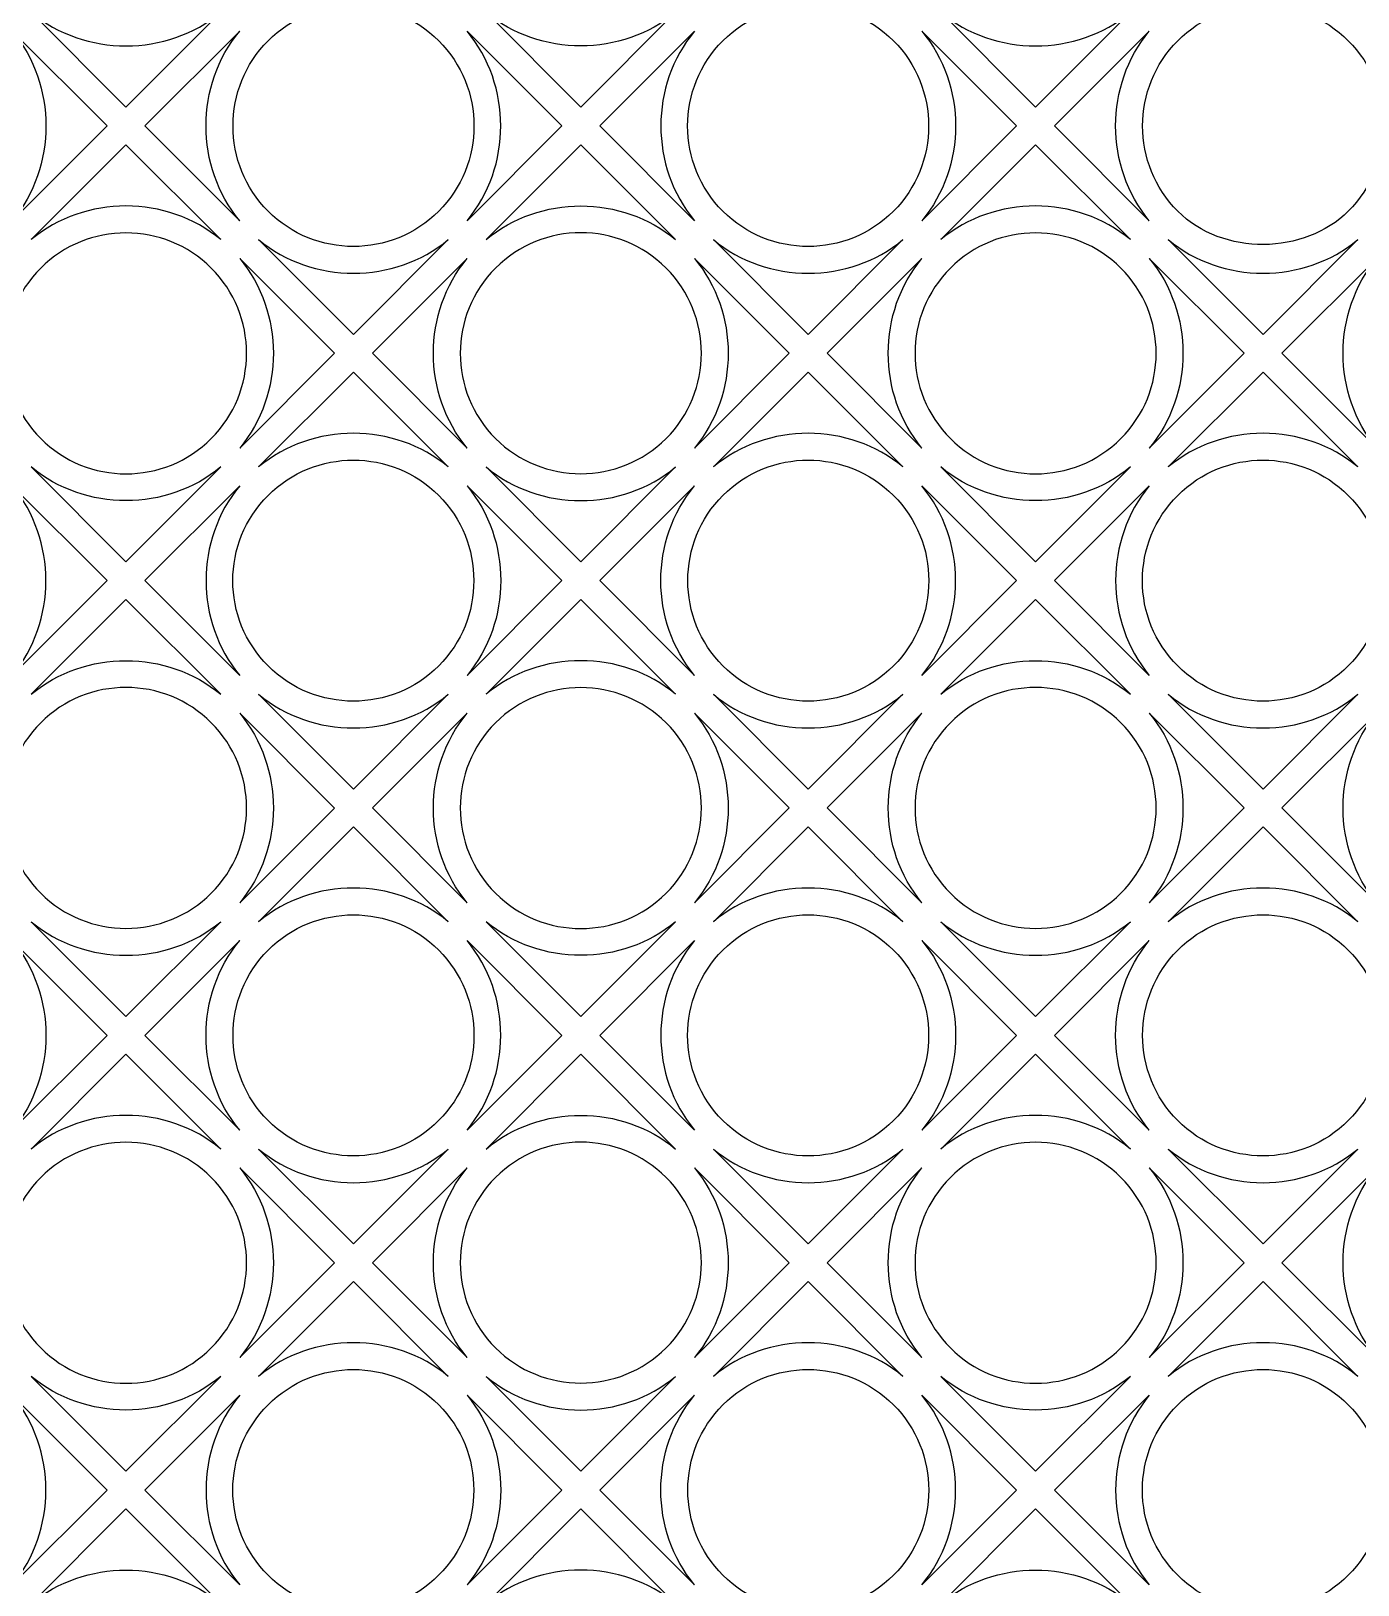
# Model space of a CAD drawing. Header units: centimetres. Extents: x -323 to 323, y -154 to 154.
# Drawn here: x -226.8 to -127.7, y -75 to 41 of the extents above; entities that cross this region are included whole.
import ezdxf

# ---------------------------------------------------------------- set-up
doc = ezdxf.new("R2010")
doc.units = ezdxf.units.CM
doc.header["$MEASUREMENT"] = 0
doc.layers.add('layer 1', color=7, linetype='Continuous')

msp = doc.modelspace()

# ---------------------------------------------------------------- linework, layer by layer
at = {"layer": 'layer 1', "color": 250}
for points, knots in [([(-168.76923, -154.14938), (-168.76923, -154.14938), (-322.91834, -0.00025), (-322.91834, -0.00025), (-322.91834, -0.00025), (-322.91834, -0.00025), (-168.76863, 154.14937), (-168.76863, 154.14937), (-168.76863, 154.14937), (-168.76863, 154.14937), (-14.61956, 0.0003), (-14.61956, 0.0003), (-14.61956, 0.0003), (-14.61956, 0.0003), (-168.76923, -154.14938), (-168.76923, -154.14938)], [0, 0, 0, 0, 0.2, 0.2, 0.2, 0.2, 0.4, 0.4, 0.4, 0.4, 0.6, 0.6, 0.6, 0.6, 1, 1, 1, 1]), ([(-209.07377, 27.57741), (-205.56076, 24.06434), (-199.85944, 24.06438), (-196.34639, 27.57736), (-196.34639, 27.57736), (-192.83333, 31.09038), (-192.83336, 36.79173), (-196.34635, 40.30476), (-196.34635, 40.30476), (-199.85934, 43.81776), (-205.56072, 43.81781), (-209.07372, 40.30481), (-209.07372, 40.30481), (-212.5682, 36.81035), (-212.56825, 31.07189), (-209.07377, 27.57741)], [0, 0, 0, 0, 0.2, 0.2, 0.2, 0.2, 0.4, 0.4, 0.4, 0.4, 0.6, 0.6, 0.6, 0.6, 1, 1, 1, 1]), ([(-162.40506, 40.30491), (-165.91806, 43.81796), (-171.61941, 43.81795), (-175.13245, 40.30497), (-175.13245, 40.30497), (-178.64665, 36.7908), (-178.64234, 31.08744), (-175.13249, 27.57757), (-175.13249, 27.57757), (-171.61948, 24.06454), (-165.91814, 24.06452), (-162.40511, 27.57752), (-162.40511, 27.57752), (-158.91065, 31.07196), (-158.91059, 36.81044), (-162.40506, 40.30491)], [0, 0, 0, 0, 0.2, 0.2, 0.2, 0.2, 0.4, 0.4, 0.4, 0.4, 0.6, 0.6, 0.6, 0.6, 1, 1, 1, 1]), ([(-141.19138, 27.57756), (-137.82418, 24.21036), (-131.72335, 24.31819), (-128.464, 27.5775), (-128.464, 27.5775), (-124.95095, 31.09052), (-124.95096, 36.79188), (-128.46395, 40.3049), (-128.46395, 40.3049), (-131.97694, 43.81794), (-137.67833, 43.81792), (-141.19133, 40.30495), (-141.19133, 40.30495), (-144.6858, 36.81051), (-144.68585, 31.07202), (-141.19138, 27.57756)], [0, 0, 0, 0, 0.2, 0.2, 0.2, 0.2, 0.4, 0.4, 0.4, 0.4, 0.6, 0.6, 0.6, 0.6, 1, 1, 1, 1]), ([(-212.60948, 42.42632), (-216.62922, 39.07705), (-222.73197, 39.077), (-226.75174, 42.4263), (-226.75174, 42.4263), (-226.75174, 42.4263), (-219.68061, 35.35516), (-219.68061, 35.35516), (-219.68061, 35.35516), (-219.68061, 35.35516), (-212.60948, 42.42632), (-212.60948, 42.42632)], [0, 0, 0, 0, 0.25, 0.25, 0.25, 0.25, 0.5, 0.5, 0.5, 0.5, 1, 1, 1, 1]), ([(-192.81048, 42.42644), (-188.79073, 39.07718), (-182.68795, 39.07717), (-178.6682, 42.42642), (-178.6682, 42.42642), (-178.6682, 42.42642), (-185.73935, 35.35529), (-185.73935, 35.35529), (-185.73935, 35.35529), (-185.73935, 35.35529), (-192.81048, 42.42644), (-192.81048, 42.42644)], [0, 0, 0, 0, 0.25, 0.25, 0.25, 0.25, 0.5, 0.5, 0.5, 0.5, 1, 1, 1, 1]), ([(-144.72709, 42.42645), (-148.74863, 39.07566), (-154.84933, 39.07694), (-158.86936, 42.42643), (-158.86936, 42.42643), (-158.86936, 42.42643), (-151.79822, 35.35529), (-151.79822, 35.35529), (-151.79822, 35.35529), (-151.79822, 35.35529), (-144.72709, 42.42645), (-144.72709, 42.42645)], [0, 0, 0, 0, 0.25, 0.25, 0.25, 0.25, 0.5, 0.5, 0.5, 0.5, 1, 1, 1, 1]), ([(-228.16585, 26.87003), (-224.81657, 30.8898), (-224.81654, 36.99252), (-228.16583, 41.0123), (-228.16583, 41.0123), (-228.16583, 41.0123), (-221.09468, 33.94116), (-221.09468, 33.94116), (-221.09468, 33.94116), (-221.09468, 33.94116), (-228.16585, 26.87003), (-228.16585, 26.87003)], [0, 0, 0, 0, 0.25, 0.25, 0.25, 0.25, 0.5, 0.5, 0.5, 0.5, 1, 1, 1, 1]), ([(-211.19539, 41.01222), (-214.54466, 36.99245), (-214.54469, 30.88974), (-211.19543, 26.86995), (-211.19543, 26.86995), (-211.19543, 26.86995), (-218.26655, 33.94108), (-218.26655, 33.94108), (-218.26655, 33.94108), (-218.26655, 33.94108), (-211.19539, 41.01222), (-211.19539, 41.01222)], [0, 0, 0, 0, 0.25, 0.25, 0.25, 0.25, 0.5, 0.5, 0.5, 0.5, 1, 1, 1, 1]), ([(-194.2247, 41.01223), (-190.87545, 36.99249), (-190.87541, 30.88971), (-194.22468, 26.86995), (-194.22468, 26.86995), (-194.22468, 26.86995), (-187.15355, 33.94108), (-187.15355, 33.94108), (-187.15355, 33.94108), (-187.15355, 33.94108), (-194.2247, 41.01223), (-194.2247, 41.01223)], [0, 0, 0, 0, 0.25, 0.25, 0.25, 0.25, 0.5, 0.5, 0.5, 0.5, 1, 1, 1, 1]), ([(-177.25413, 26.87009), (-180.6034, 30.88985), (-180.6034, 36.99261), (-177.25416, 41.01238), (-177.25416, 41.01238), (-177.25416, 41.01238), (-184.32529, 33.94123), (-184.32529, 33.94123), (-184.32529, 33.94123), (-184.32529, 33.94123), (-177.25413, 26.87009), (-177.25413, 26.87009)], [0, 0, 0, 0, 0.25, 0.25, 0.25, 0.25, 0.5, 0.5, 0.5, 0.5, 1, 1, 1, 1]), ([(-160.28344, 26.8701), (-156.93415, 30.88988), (-156.93414, 36.99258), (-160.28342, 41.01237), (-160.28342, 41.01237), (-160.28342, 41.01237), (-153.21228, 33.94123), (-153.21228, 33.94123), (-153.21228, 33.94123), (-153.21228, 33.94123), (-160.28344, 26.8701), (-160.28344, 26.8701)], [0, 0, 0, 0, 0.25, 0.25, 0.25, 0.25, 0.5, 0.5, 0.5, 0.5, 1, 1, 1, 1]), ([(-143.313, 41.01236), (-146.66227, 36.99259), (-146.66231, 30.88987), (-143.31302, 26.87009), (-143.31302, 26.87009), (-143.31302, 26.87009), (-150.38416, 33.94123), (-150.38416, 33.94123), (-150.38416, 33.94123), (-150.38416, 33.94123), (-143.313, 41.01236), (-143.313, 41.01236)], [0, 0, 0, 0, 0.25, 0.25, 0.25, 0.25, 0.5, 0.5, 0.5, 0.5, 1, 1, 1, 1]), ([(-226.75175, 25.45595), (-222.73201, 28.80522), (-216.62925, 28.80525), (-212.60948, 25.45597), (-212.60948, 25.45597), (-212.60948, 25.45597), (-219.68062, 32.52711), (-219.68062, 32.52711), (-219.68062, 32.52711), (-219.68062, 32.52711), (-226.75175, 25.45595), (-226.75175, 25.45595)], [0, 0, 0, 0, 0.25, 0.25, 0.25, 0.25, 0.5, 0.5, 0.5, 0.5, 1, 1, 1, 1]), ([(-178.66835, 25.45588), (-182.68808, 28.80512), (-188.79088, 28.80516), (-192.81063, 25.4559), (-192.81063, 25.4559), (-192.81063, 25.4559), (-185.7395, 32.52703), (-185.7395, 32.52703), (-185.7395, 32.52703), (-185.7395, 32.52703), (-178.66835, 25.45588), (-178.66835, 25.45588)], [0, 0, 0, 0, 0.25, 0.25, 0.25, 0.25, 0.5, 0.5, 0.5, 0.5, 1, 1, 1, 1]), ([(-158.86935, 25.45602), (-154.84959, 28.80529), (-148.74686, 28.80532), (-144.72708, 25.45604), (-144.72708, 25.45604), (-144.72708, 25.45604), (-151.79822, 32.52718), (-151.79822, 32.52718), (-151.79822, 32.52718), (-151.79822, 32.52718), (-158.86935, 25.45602), (-158.86935, 25.45602)], [0, 0, 0, 0, 0.25, 0.25, 0.25, 0.25, 0.5, 0.5, 0.5, 0.5, 1, 1, 1, 1]), ([(-213.31694, 23.33432), (-209.80388, 19.82132), (-209.80392, 14.11998), (-213.31688, 10.60694), (-213.31688, 10.60694), (-216.8299, 7.09392), (-222.53125, 7.09389), (-226.04429, 10.6069), (-226.04429, 10.6069), (-229.55729, 14.11988), (-229.55733, 19.82126), (-226.04434, 23.33427), (-226.04434, 23.33427), (-222.54991, 26.82874), (-216.81142, 26.8288), (-213.31694, 23.33432)], [0, 0, 0, 0, 0.2, 0.2, 0.2, 0.2, 0.4, 0.4, 0.4, 0.4, 0.6, 0.6, 0.6, 0.6, 1, 1, 1, 1]), ([(-192.10317, 10.60681), (-195.61622, 14.1198), (-195.6162, 19.82116), (-192.10322, 23.33419), (-192.10322, 23.33419), (-188.5902, 26.84725), (-182.88884, 26.84721), (-179.37583, 23.33424), (-179.37583, 23.33424), (-175.86281, 19.82122), (-175.86278, 14.11988), (-179.37578, 10.60686), (-179.37578, 10.60686), (-182.87021, 7.11236), (-188.6087, 7.11234), (-192.10317, 10.60681)], [0, 0, 0, 0, 0.2, 0.2, 0.2, 0.2, 0.4, 0.4, 0.4, 0.4, 0.6, 0.6, 0.6, 0.6, 1, 1, 1, 1]), ([(-145.43454, 23.33439), (-141.92151, 19.82139), (-141.9215, 14.12004), (-145.43449, 10.60701), (-145.43449, 10.60701), (-148.9475, 7.09395), (-154.64886, 7.09397), (-158.16188, 10.60696), (-158.16188, 10.60696), (-161.67489, 14.11994), (-161.67495, 19.82133), (-158.16194, 23.33434), (-158.16194, 23.33434), (-154.6675, 26.82881), (-148.92901, 26.82886), (-145.43454, 23.33439)], [0, 0, 0, 0, 0.2, 0.2, 0.2, 0.2, 0.4, 0.4, 0.4, 0.4, 0.6, 0.6, 0.6, 0.6, 1, 1, 1, 1]), ([(-195.63891, 25.45572), (-199.65869, 22.10643), (-205.76141, 22.10648), (-209.7812, 25.45573), (-209.7812, 25.45573), (-209.7812, 25.45573), (-202.71007, 18.38459), (-202.71007, 18.38459), (-202.71007, 18.38459), (-202.71007, 18.38459), (-195.63891, 25.45572), (-195.63891, 25.45572)], [0, 0, 0, 0, 0.25, 0.25, 0.25, 0.25, 0.5, 0.5, 0.5, 0.5, 1, 1, 1, 1]), ([(-161.69765, 25.45588), (-165.71741, 22.1066), (-171.82017, 22.10663), (-175.83993, 25.45589), (-175.83993, 25.45589), (-175.83993, 25.45589), (-168.76878, 18.38474), (-168.76878, 18.38474), (-168.76878, 18.38474), (-168.76878, 18.38474), (-161.69765, 25.45588), (-161.69765, 25.45588)], [0, 0, 0, 0, 0.25, 0.25, 0.25, 0.25, 0.5, 0.5, 0.5, 0.5, 1, 1, 1, 1]), ([(-127.75651, 25.45586), (-131.77629, 22.10658), (-137.87903, 22.10662), (-141.8988, 25.45587), (-141.8988, 25.45587), (-141.8988, 25.45587), (-134.82766, 18.38474), (-134.82766, 18.38474), (-134.82766, 18.38474), (-134.82766, 18.38474), (-127.75651, 25.45586), (-127.75651, 25.45586)], [0, 0, 0, 0, 0.25, 0.25, 0.25, 0.25, 0.5, 0.5, 0.5, 0.5, 1, 1, 1, 1]), ([(-211.19525, 9.89946), (-207.84595, 13.91925), (-207.84602, 20.02198), (-211.19526, 24.04175), (-211.19526, 24.04175), (-211.19526, 24.04175), (-204.12412, 16.97061), (-204.12412, 16.97061), (-204.12412, 16.97061), (-204.12412, 16.97061), (-211.19525, 9.89946), (-211.19525, 9.89946)], [0, 0, 0, 0, 0.25, 0.25, 0.25, 0.25, 0.5, 0.5, 0.5, 0.5, 1, 1, 1, 1]), ([(-194.22486, 24.04167), (-197.57414, 20.02191), (-197.57409, 13.91914), (-194.22486, 9.89938), (-194.22486, 9.89938), (-194.22486, 9.89938), (-201.29598, 16.97051), (-201.29598, 16.97051), (-201.29598, 16.97051), (-201.29598, 16.97051), (-194.22486, 24.04167), (-194.22486, 24.04167)], [0, 0, 0, 0, 0.25, 0.25, 0.25, 0.25, 0.5, 0.5, 0.5, 0.5, 1, 1, 1, 1]), ([(-177.25414, 9.89939), (-173.90485, 13.91916), (-173.90489, 20.02191), (-177.25414, 24.04167), (-177.25414, 24.04167), (-177.25414, 24.04167), (-170.18299, 16.97052), (-170.18299, 16.97052), (-170.18299, 16.97052), (-170.18299, 16.97052), (-177.25414, 9.89939), (-177.25414, 9.89939)], [0, 0, 0, 0, 0.25, 0.25, 0.25, 0.25, 0.5, 0.5, 0.5, 0.5, 1, 1, 1, 1]), ([(-160.28357, 24.04181), (-163.63288, 20.02207), (-163.63279, 13.91927), (-160.28357, 9.89952), (-160.28357, 9.89952), (-160.28357, 9.89952), (-167.35472, 16.97068), (-167.35472, 16.97068), (-167.35472, 16.97068), (-167.35472, 16.97068), (-160.28357, 24.04181), (-160.28357, 24.04181)], [0, 0, 0, 0, 0.25, 0.25, 0.25, 0.25, 0.5, 0.5, 0.5, 0.5, 1, 1, 1, 1]), ([(-143.31286, 9.89952), (-139.96357, 13.9193), (-139.9636, 20.02203), (-143.31286, 24.04182), (-143.31286, 24.04182), (-143.31286, 24.04182), (-136.24172, 16.97068), (-136.24172, 16.97068), (-136.24172, 16.97068), (-136.24172, 16.97068), (-143.31286, 9.89952), (-143.31286, 9.89952)], [0, 0, 0, 0, 0.25, 0.25, 0.25, 0.25, 0.5, 0.5, 0.5, 0.5, 1, 1, 1, 1]), ([(-126.34247, 24.04182), (-129.69177, 20.02201), (-129.69169, 13.91931), (-126.34245, 9.89952), (-126.34245, 9.89952), (-126.34245, 9.89952), (-133.41359, 16.97066), (-133.41359, 16.97066), (-133.41359, 16.97066), (-133.41359, 16.97066), (-126.34247, 24.04182), (-126.34247, 24.04182)], [0, 0, 0, 0, 0.25, 0.25, 0.25, 0.25, 0.5, 0.5, 0.5, 0.5, 1, 1, 1, 1]), ([(-209.78121, 8.48541), (-205.76142, 11.83471), (-199.65868, 11.83465), (-195.63891, 8.4854), (-195.63891, 8.4854), (-195.63891, 8.4854), (-202.71005, 15.55654), (-202.71005, 15.55654), (-202.71005, 15.55654), (-202.71005, 15.55654), (-209.78121, 8.48541), (-209.78121, 8.48541)], [0, 0, 0, 0, 0.25, 0.25, 0.25, 0.25, 0.5, 0.5, 0.5, 0.5, 1, 1, 1, 1]), ([(-175.84006, 8.48532), (-171.8203, 11.8346), (-165.71753, 11.83456), (-161.69778, 8.48531), (-161.69778, 8.48531), (-161.69778, 8.48531), (-168.76893, 15.55646), (-168.76893, 15.55646), (-168.76893, 15.55646), (-168.76893, 15.55646), (-175.84006, 8.48532), (-175.84006, 8.48532)], [0, 0, 0, 0, 0.25, 0.25, 0.25, 0.25, 0.5, 0.5, 0.5, 0.5, 1, 1, 1, 1]), ([(-141.89881, 8.48548), (-137.87903, 11.83476), (-131.77629, 11.83472), (-127.75651, 8.48547), (-127.75651, 8.48547), (-127.75651, 8.48547), (-134.82765, 15.55661), (-134.82765, 15.55661), (-134.82765, 15.55661), (-134.82765, 15.55661), (-141.89881, 8.48548), (-141.89881, 8.48548)], [0, 0, 0, 0, 0.25, 0.25, 0.25, 0.25, 0.5, 0.5, 0.5, 0.5, 1, 1, 1, 1]), ([(-196.34634, 6.36372), (-199.85933, 9.87674), (-205.56066, 9.87678), (-209.07371, 6.36379), (-209.07371, 6.36379), (-212.58677, 2.85076), (-212.58676, -2.85059), (-209.07377, -6.36362), (-209.07377, -6.36362), (-205.56076, -9.87665), (-199.8594, -9.87665), (-196.34639, -6.36367), (-196.34639, -6.36367), (-192.85192, -2.86923), (-192.85187, 2.86925), (-196.34634, 6.36372)], [0, 0, 0, 0, 0.2, 0.2, 0.2, 0.2, 0.4, 0.4, 0.4, 0.4, 0.6, 0.6, 0.6, 0.6, 1, 1, 1, 1]), ([(-175.13265, -6.36371), (-171.61966, -9.87677), (-165.9183, -9.87675), (-162.40526, -6.36377), (-162.40526, -6.36377), (-158.89221, -2.85075), (-158.89224, 2.85059), (-162.40522, 6.36363), (-162.40522, 6.36363), (-165.91822, 9.87666), (-171.61958, 9.87666), (-175.1326, 6.36368), (-175.1326, 6.36368), (-178.62706, 2.86924), (-178.62712, -2.86924), (-175.13265, -6.36371)], [0, 0, 0, 0, 0.2, 0.2, 0.2, 0.2, 0.4, 0.4, 0.4, 0.4, 0.6, 0.6, 0.6, 0.6, 1, 1, 1, 1]), ([(-128.46394, 6.36379), (-131.97692, 9.87683), (-137.6783, 9.87681), (-141.19132, 6.36384), (-141.19132, 6.36384), (-144.70439, 2.85081), (-144.70436, -2.85054), (-141.19136, -6.36356), (-141.19136, -6.36356), (-137.67836, -9.87659), (-131.97702, -9.8766), (-128.464, -6.36361), (-128.464, -6.36361), (-124.96952, -2.86917), (-124.96946, 2.86931), (-128.46394, 6.36379)], [0, 0, 0, 0, 0.2, 0.2, 0.2, 0.2, 0.4, 0.4, 0.4, 0.4, 0.6, 0.6, 0.6, 0.6, 1, 1, 1, 1]), ([(-226.75176, 8.48525), (-222.73201, 5.13599), (-216.62924, 5.13598), (-212.60947, 8.48523), (-212.60947, 8.48523), (-212.60947, 8.48523), (-219.68062, 1.4141), (-219.68062, 1.4141), (-219.68062, 1.4141), (-219.68062, 1.4141), (-226.75176, 8.48525), (-226.75176, 8.48525)], [0, 0, 0, 0, 0.25, 0.25, 0.25, 0.25, 0.5, 0.5, 0.5, 0.5, 1, 1, 1, 1]), ([(-178.66836, 8.48518), (-182.68813, 5.13591), (-188.79085, 5.1359), (-192.81063, 8.48516), (-192.81063, 8.48516), (-192.81063, 8.48516), (-185.7395, 1.41402), (-185.7395, 1.41402), (-185.7395, 1.41402), (-185.7395, 1.41402), (-178.66836, 8.48518), (-178.66836, 8.48518)], [0, 0, 0, 0, 0.25, 0.25, 0.25, 0.25, 0.5, 0.5, 0.5, 0.5, 1, 1, 1, 1]), ([(-158.86936, 8.48532), (-154.84962, 5.13607), (-148.74682, 5.13603), (-144.72708, 8.48531), (-144.72708, 8.48531), (-144.72708, 8.48531), (-151.79822, 1.41417), (-151.79822, 1.41417), (-151.79822, 1.41417), (-151.79822, 1.41417), (-158.86936, 8.48532), (-158.86936, 8.48532)], [0, 0, 0, 0, 0.25, 0.25, 0.25, 0.25, 0.5, 0.5, 0.5, 0.5, 1, 1, 1, 1]), ([(-228.16597, 7.07104), (-224.81671, 3.05129), (-224.81668, -3.05147), (-228.16595, -7.07125), (-228.16595, -7.07125), (-228.16595, -7.07125), (-221.09482, -0.0001), (-221.09482, -0.0001), (-221.09482, -0.0001), (-221.09482, -0.0001), (-228.16597, 7.07104), (-228.16597, 7.07104)], [0, 0, 0, 0, 0.25, 0.25, 0.25, 0.25, 0.5, 0.5, 0.5, 0.5, 1, 1, 1, 1]), ([(-211.19541, -7.07109), (-214.54466, -3.05138), (-214.54469, 3.05144), (-211.19543, 7.07119), (-211.19543, 7.07119), (-211.19543, 7.07119), (-218.26656, 0.00004), (-218.26656, 0.00004), (-218.26656, 0.00004), (-218.26656, 0.00004), (-211.19541, -7.07109), (-211.19541, -7.07109)], [0, 0, 0, 0, 0.25, 0.25, 0.25, 0.25, 0.5, 0.5, 0.5, 0.5, 1, 1, 1, 1]), ([(-194.22471, -7.07109), (-190.87545, -3.05131), (-190.87539, 3.05139), (-194.22469, 7.07118), (-194.22469, 7.07118), (-194.22469, 7.07118), (-187.15355, 0.00004), (-187.15355, 0.00004), (-187.15355, 0.00004), (-187.15355, 0.00004), (-194.22471, -7.07109), (-194.22471, -7.07109)], [0, 0, 0, 0, 0.25, 0.25, 0.25, 0.25, 0.5, 0.5, 0.5, 0.5, 1, 1, 1, 1]), ([(-177.25427, 7.0711), (-180.60356, 3.05136), (-180.60355, -3.05142), (-177.25429, -7.07117), (-177.25429, -7.07117), (-177.25429, -7.07117), (-184.32543, -0.00003), (-184.32543, -0.00003), (-184.32543, -0.00003), (-184.32543, -0.00003), (-177.25427, 7.0711), (-177.25427, 7.0711)], [0, 0, 0, 0, 0.25, 0.25, 0.25, 0.25, 0.5, 0.5, 0.5, 0.5, 1, 1, 1, 1]), ([(-160.28357, 7.0711), (-156.93433, 3.05137), (-156.93428, -3.05144), (-160.28355, -7.07118), (-160.28355, -7.07118), (-160.28355, -7.07118), (-153.21242, -0.00003), (-153.21242, -0.00003), (-153.21242, -0.00003), (-153.21242, -0.00003), (-160.28357, 7.0711), (-160.28357, 7.0711)], [0, 0, 0, 0, 0.25, 0.25, 0.25, 0.25, 0.5, 0.5, 0.5, 0.5, 1, 1, 1, 1]), ([(-143.31301, -7.07103), (-146.66226, -3.05129), (-146.66229, 3.05151), (-143.31303, 7.07125), (-143.31303, 7.07125), (-143.31303, 7.07125), (-150.38416, 0.00011), (-150.38416, 0.00011), (-150.38416, 0.00011), (-150.38416, 0.00011), (-143.31301, -7.07103), (-143.31301, -7.07103)], [0, 0, 0, 0, 0.25, 0.25, 0.25, 0.25, 0.5, 0.5, 0.5, 0.5, 1, 1, 1, 1]), ([(-212.60962, -8.48531), (-216.62937, -5.13605), (-222.73216, -5.13603), (-226.75192, -8.48529), (-226.75192, -8.48529), (-226.75192, -8.48529), (-219.68076, -1.41416), (-219.68076, -1.41416), (-219.68076, -1.41416), (-219.68076, -1.41416), (-212.60962, -8.48531), (-212.60962, -8.48531)], [0, 0, 0, 0, 0.25, 0.25, 0.25, 0.25, 0.5, 0.5, 0.5, 0.5, 1, 1, 1, 1]), ([(-192.81063, -8.48517), (-188.79086, -5.13588), (-182.68814, -5.13589), (-178.66836, -8.48515), (-178.66836, -8.48515), (-178.66836, -8.48515), (-185.73949, -1.41401), (-185.73949, -1.41401), (-185.73949, -1.41401), (-185.73949, -1.41401), (-192.81063, -8.48517), (-192.81063, -8.48517)], [0, 0, 0, 0, 0.25, 0.25, 0.25, 0.25, 0.5, 0.5, 0.5, 0.5, 1, 1, 1, 1]), ([(-144.72723, -8.48524), (-148.74698, -5.13598), (-154.84973, -5.13597), (-158.86951, -8.48522), (-158.86951, -8.48522), (-158.86951, -8.48522), (-151.79836, -1.41409), (-151.79836, -1.41409), (-151.79836, -1.41409), (-151.79836, -1.41409), (-144.72723, -8.48524), (-144.72723, -8.48524)], [0, 0, 0, 0, 0.25, 0.25, 0.25, 0.25, 0.5, 0.5, 0.5, 0.5, 1, 1, 1, 1]), ([(-226.04444, -23.33438), (-229.55746, -19.82139), (-229.55749, -14.12004), (-226.0445, -10.607), (-226.0445, -10.607), (-222.53145, -7.09393), (-216.83012, -7.09396), (-213.3171, -10.60695), (-213.3171, -10.60695), (-209.80407, -14.11997), (-209.80406, -19.82131), (-213.31705, -23.33433), (-213.31705, -23.33433), (-216.81148, -26.82879), (-222.54997, -26.82885), (-226.04444, -23.33438)], [0, 0, 0, 0, 0.2, 0.2, 0.2, 0.2, 0.4, 0.4, 0.4, 0.4, 0.6, 0.6, 0.6, 0.6, 1, 1, 1, 1]), ([(-179.37582, -10.6068), (-175.86276, -14.1198), (-175.86278, -19.82115), (-179.37576, -23.33418), (-179.37576, -23.33418), (-182.8888, -26.84722), (-188.59012, -26.84724), (-192.10316, -23.33423), (-192.10316, -23.33423), (-195.61618, -19.82123), (-195.61619, -14.11986), (-192.10321, -10.60685), (-192.10321, -10.60685), (-188.60878, -7.11239), (-182.87028, -7.11233), (-179.37582, -10.6068)], [0, 0, 0, 0, 0.2, 0.2, 0.2, 0.2, 0.4, 0.4, 0.4, 0.4, 0.6, 0.6, 0.6, 0.6, 1, 1, 1, 1]), ([(-158.16204, -23.33432), (-161.6751, -19.82132), (-161.67507, -14.11997), (-158.1621, -10.60693), (-158.1621, -10.60693), (-154.64908, -7.09388), (-148.94772, -7.0939), (-145.4347, -10.60689), (-145.4347, -10.60689), (-141.92166, -14.11989), (-141.92166, -19.82125), (-145.43465, -23.33427), (-145.43465, -23.33427), (-148.92909, -26.82874), (-154.66756, -26.8288), (-158.16204, -23.33432)], [0, 0, 0, 0, 0.2, 0.2, 0.2, 0.2, 0.4, 0.4, 0.4, 0.4, 0.6, 0.6, 0.6, 0.6, 1, 1, 1, 1]), ([(-195.63892, -8.48531), (-199.65868, -11.83459), (-205.76144, -11.83456), (-209.78121, -8.48529), (-209.78121, -8.48529), (-209.78121, -8.48529), (-202.71005, -15.55645), (-202.71005, -15.55645), (-202.71005, -15.55645), (-202.71005, -15.55645), (-195.63892, -8.48531), (-195.63892, -8.48531)], [0, 0, 0, 0, 0.25, 0.25, 0.25, 0.25, 0.5, 0.5, 0.5, 0.5, 1, 1, 1, 1]), ([(-161.69778, -8.48541), (-165.71756, -11.8347), (-171.8203, -11.83465), (-175.84007, -8.48539), (-175.84007, -8.48539), (-175.84007, -8.48539), (-168.76893, -15.55653), (-168.76893, -15.55653), (-168.76893, -15.55653), (-168.76893, -15.55653), (-161.69778, -8.48541), (-161.69778, -8.48541)], [0, 0, 0, 0, 0.25, 0.25, 0.25, 0.25, 0.5, 0.5, 0.5, 0.5, 1, 1, 1, 1]), ([(-127.75652, -8.48524), (-131.7763, -11.83451), (-137.87902, -11.83451), (-141.89881, -8.48524), (-141.89881, -8.48524), (-141.89881, -8.48524), (-134.82765, -15.55639), (-134.82765, -15.55639), (-134.82765, -15.55639), (-134.82765, -15.55639), (-127.75652, -8.48524), (-127.75652, -8.48524)], [0, 0, 0, 0, 0.25, 0.25, 0.25, 0.25, 0.5, 0.5, 0.5, 0.5, 1, 1, 1, 1]), ([(-211.19541, -24.0418), (-207.84612, -20.02203), (-207.84616, -13.91928), (-211.19543, -9.89951), (-211.19543, -9.89951), (-211.19543, -9.89951), (-204.12427, -16.97067), (-204.12427, -16.97067), (-204.12427, -16.97067), (-204.12427, -16.97067), (-211.19541, -24.0418), (-211.19541, -24.0418)], [0, 0, 0, 0, 0.25, 0.25, 0.25, 0.25, 0.5, 0.5, 0.5, 0.5, 1, 1, 1, 1]), ([(-194.22485, -9.89938), (-197.57414, -13.91915), (-197.57406, -20.02188), (-194.22484, -24.04166), (-194.22484, -24.04166), (-194.22484, -24.04166), (-201.29598, -16.9705), (-201.29598, -16.9705), (-201.29598, -16.9705), (-201.29598, -16.9705), (-194.22485, -9.89938), (-194.22485, -9.89938)], [0, 0, 0, 0, 0.25, 0.25, 0.25, 0.25, 0.5, 0.5, 0.5, 0.5, 1, 1, 1, 1]), ([(-177.25412, -24.04166), (-173.90483, -20.02188), (-173.90488, -13.91913), (-177.25413, -9.89937), (-177.25413, -9.89937), (-177.25413, -9.89937), (-170.183, -16.97051), (-170.183, -16.97051), (-170.183, -16.97051), (-170.183, -16.97051), (-177.25412, -24.04166), (-177.25412, -24.04166)], [0, 0, 0, 0, 0.25, 0.25, 0.25, 0.25, 0.5, 0.5, 0.5, 0.5, 1, 1, 1, 1]), ([(-160.28374, -9.89945), (-163.63302, -13.91923), (-163.63297, -20.02197), (-160.28372, -24.04174), (-160.28372, -24.04174), (-160.28372, -24.04174), (-167.35486, -16.9706), (-167.35486, -16.9706), (-167.35486, -16.9706), (-167.35486, -16.9706), (-160.28374, -9.89945), (-160.28374, -9.89945)], [0, 0, 0, 0, 0.25, 0.25, 0.25, 0.25, 0.5, 0.5, 0.5, 0.5, 1, 1, 1, 1]), ([(-143.31301, -24.04173), (-139.96372, -20.02199), (-139.96379, -13.91919), (-143.31302, -9.89945), (-143.31302, -9.89945), (-143.31302, -9.89945), (-136.24187, -16.9706), (-136.24187, -16.9706), (-136.24187, -16.9706), (-136.24187, -16.9706), (-143.31301, -24.04173), (-143.31301, -24.04173)], [0, 0, 0, 0, 0.25, 0.25, 0.25, 0.25, 0.5, 0.5, 0.5, 0.5, 1, 1, 1, 1]), ([(-126.34244, -9.89931), (-129.69172, -13.91906), (-129.69168, -20.02184), (-126.34243, -24.04159), (-126.34243, -24.04159), (-126.34243, -24.04159), (-133.41359, -16.97044), (-133.41359, -16.97044), (-133.41359, -16.97044), (-133.41359, -16.97044), (-126.34244, -9.89931), (-126.34244, -9.89931)], [0, 0, 0, 0, 0.25, 0.25, 0.25, 0.25, 0.5, 0.5, 0.5, 0.5, 1, 1, 1, 1]), ([(-209.78134, -25.45587), (-205.76155, -22.10659), (-199.65884, -22.10664), (-195.63905, -25.45588), (-195.63905, -25.45588), (-195.63905, -25.45588), (-202.71021, -18.38473), (-202.71021, -18.38473), (-202.71021, -18.38473), (-202.71021, -18.38473), (-209.78134, -25.45587), (-209.78134, -25.45587)], [0, 0, 0, 0, 0.25, 0.25, 0.25, 0.25, 0.5, 0.5, 0.5, 0.5, 1, 1, 1, 1]), ([(-175.84008, -25.45571), (-171.8203, -22.10642), (-165.71756, -22.10648), (-161.69779, -25.45572), (-161.69779, -25.45572), (-161.69779, -25.45572), (-168.76892, -18.38458), (-168.76892, -18.38458), (-168.76892, -18.38458), (-168.76892, -18.38458), (-175.84008, -25.45571), (-175.84008, -25.45571)], [0, 0, 0, 0, 0.25, 0.25, 0.25, 0.25, 0.5, 0.5, 0.5, 0.5, 1, 1, 1, 1]), ([(-141.89893, -25.4558), (-137.87919, -22.10652), (-131.77639, -22.10655), (-127.75666, -25.45581), (-127.75666, -25.45581), (-127.75666, -25.45581), (-134.8278, -18.38465), (-134.8278, -18.38465), (-134.8278, -18.38465), (-134.8278, -18.38465), (-141.89893, -25.4558), (-141.89893, -25.4558)], [0, 0, 0, 0, 0.25, 0.25, 0.25, 0.25, 0.5, 0.5, 0.5, 0.5, 1, 1, 1, 1]), ([(-209.07392, -40.3049), (-205.56092, -43.81796), (-199.85956, -43.81793), (-196.34653, -40.30496), (-196.34653, -40.30496), (-192.83349, -36.79191), (-192.83348, -31.0906), (-196.34649, -27.57756), (-196.34649, -27.57756), (-199.85949, -24.06453), (-205.56084, -24.06451), (-209.07387, -27.57751), (-209.07387, -27.57751), (-212.56833, -31.07194), (-212.56838, -36.81044), (-209.07392, -40.3049)], [0, 0, 0, 0, 0.2, 0.2, 0.2, 0.2, 0.4, 0.4, 0.4, 0.4, 0.6, 0.6, 0.6, 0.6, 1, 1, 1, 1]), ([(-162.40521, -27.57741), (-165.9182, -24.06436), (-171.61956, -24.06437), (-175.1326, -27.57735), (-175.1326, -27.57735), (-178.64562, -31.09035), (-178.64564, -36.79172), (-175.13264, -40.30475), (-175.13264, -40.30475), (-171.61961, -43.81778), (-165.91828, -43.81779), (-162.40526, -40.30479), (-162.40526, -40.30479), (-158.91081, -36.81034), (-158.91072, -31.0719), (-162.40521, -27.57741)], [0, 0, 0, 0, 0.2, 0.2, 0.2, 0.2, 0.4, 0.4, 0.4, 0.4, 0.6, 0.6, 0.6, 0.6, 1, 1, 1, 1]), ([(-141.19151, -40.30483), (-137.67853, -43.8179), (-131.97715, -43.81786), (-128.46413, -40.30489), (-128.46413, -40.30489), (-124.9511, -36.79188), (-124.95107, -31.0905), (-128.46409, -27.5775), (-128.46409, -27.5775), (-131.97709, -24.06446), (-137.67845, -24.06445), (-141.19146, -27.57744), (-141.19146, -27.57744), (-144.68594, -31.07188), (-144.68598, -36.81037), (-141.19151, -40.30483)], [0, 0, 0, 0, 0.2, 0.2, 0.2, 0.2, 0.4, 0.4, 0.4, 0.4, 0.6, 0.6, 0.6, 0.6, 1, 1, 1, 1]), ([(-212.60963, -25.45601), (-216.62941, -28.80526), (-222.73211, -28.80532), (-226.7519, -25.45603), (-226.7519, -25.45603), (-226.7519, -25.45603), (-219.68076, -32.52716), (-219.68076, -32.52716), (-219.68076, -32.52716), (-219.68076, -32.52716), (-212.60963, -25.45601), (-212.60963, -25.45601)], [0, 0, 0, 0, 0.25, 0.25, 0.25, 0.25, 0.5, 0.5, 0.5, 0.5, 1, 1, 1, 1]), ([(-192.81064, -25.45586), (-188.79091, -28.80513), (-182.6881, -28.80515), (-178.66835, -25.45589), (-178.66835, -25.45589), (-178.66835, -25.45589), (-185.7395, -32.52702), (-185.7395, -32.52702), (-185.7395, -32.52702), (-185.7395, -32.52702), (-192.81064, -25.45586), (-192.81064, -25.45586)], [0, 0, 0, 0, 0.25, 0.25, 0.25, 0.25, 0.5, 0.5, 0.5, 0.5, 1, 1, 1, 1]), ([(-144.72723, -25.45594), (-148.747, -28.8052), (-154.84971, -28.80526), (-158.8695, -25.45596), (-158.8695, -25.45596), (-158.8695, -25.45596), (-151.79836, -32.5271), (-151.79836, -32.5271), (-151.79836, -32.5271), (-151.79836, -32.5271), (-144.72723, -25.45594), (-144.72723, -25.45594)], [0, 0, 0, 0, 0.25, 0.25, 0.25, 0.25, 0.5, 0.5, 0.5, 0.5, 1, 1, 1, 1]), ([(-228.16598, -41.01235), (-224.81671, -36.99257), (-224.81667, -30.88987), (-228.16596, -26.87008), (-228.16596, -26.87008), (-228.16596, -26.87008), (-221.09482, -33.94122), (-221.09482, -33.94122), (-221.09482, -33.94122), (-221.09482, -33.94122), (-228.16598, -41.01235), (-228.16598, -41.01235)], [0, 0, 0, 0, 0.25, 0.25, 0.25, 0.25, 0.5, 0.5, 0.5, 0.5, 1, 1, 1, 1]), ([(-211.19555, -26.87008), (-214.54483, -30.88985), (-214.54483, -36.99258), (-211.19557, -41.01236), (-211.19557, -41.01236), (-211.19557, -41.01236), (-218.26671, -33.94123), (-218.26671, -33.94123), (-218.26671, -33.94123), (-218.26671, -33.94123), (-211.19555, -26.87008), (-211.19555, -26.87008)], [0, 0, 0, 0, 0.25, 0.25, 0.25, 0.25, 0.5, 0.5, 0.5, 0.5, 1, 1, 1, 1]), ([(-194.22486, -26.87008), (-190.87559, -30.88983), (-190.87556, -36.99261), (-194.22483, -41.01238), (-194.22483, -41.01238), (-194.22483, -41.01238), (-187.1537, -33.94123), (-187.1537, -33.94123), (-187.1537, -33.94123), (-187.1537, -33.94123), (-194.22486, -26.87008), (-194.22486, -26.87008)], [0, 0, 0, 0, 0.25, 0.25, 0.25, 0.25, 0.5, 0.5, 0.5, 0.5, 1, 1, 1, 1]), ([(-177.25429, -41.01222), (-180.6035, -36.99251), (-180.60359, -30.88965), (-177.2543, -26.86994), (-177.2543, -26.86994), (-177.2543, -26.86994), (-184.32544, -33.94108), (-184.32544, -33.94108), (-184.32544, -33.94108), (-184.32544, -33.94108), (-177.25429, -41.01222), (-177.25429, -41.01222)], [0, 0, 0, 0, 0.25, 0.25, 0.25, 0.25, 0.5, 0.5, 0.5, 0.5, 1, 1, 1, 1]), ([(-160.28359, -41.01221), (-156.9343, -36.99245), (-156.93428, -30.88972), (-160.28357, -26.86994), (-160.28357, -26.86994), (-160.28357, -26.86994), (-153.21243, -33.94108), (-153.21243, -33.94108), (-153.21243, -33.94108), (-153.21243, -33.94108), (-160.28359, -41.01221), (-160.28359, -41.01221)], [0, 0, 0, 0, 0.25, 0.25, 0.25, 0.25, 0.5, 0.5, 0.5, 0.5, 1, 1, 1, 1]), ([(-143.31314, -26.87002), (-146.66241, -30.88978), (-146.66243, -36.99252), (-143.31316, -41.01229), (-143.31316, -41.01229), (-143.31316, -41.01229), (-150.3843, -33.94115), (-150.3843, -33.94115), (-150.3843, -33.94115), (-150.3843, -33.94115), (-143.31314, -26.87002), (-143.31314, -26.87002)], [0, 0, 0, 0, 0.25, 0.25, 0.25, 0.25, 0.5, 0.5, 0.5, 0.5, 1, 1, 1, 1]), ([(-226.7519, -42.42643), (-222.73213, -39.07716), (-216.62939, -39.07714), (-212.60962, -42.42642), (-212.60962, -42.42642), (-212.60962, -42.42642), (-219.68076, -35.35527), (-219.68076, -35.35527), (-219.68076, -35.35527), (-219.68076, -35.35527), (-226.7519, -42.42643), (-226.7519, -42.42643)], [0, 0, 0, 0, 0.25, 0.25, 0.25, 0.25, 0.5, 0.5, 0.5, 0.5, 1, 1, 1, 1]), ([(-178.6685, -42.42643), (-182.68822, -39.07721), (-188.79105, -39.07713), (-192.81078, -42.42642), (-192.81078, -42.42642), (-192.81078, -42.42642), (-185.73964, -35.35528), (-185.73964, -35.35528), (-185.73964, -35.35528), (-185.73964, -35.35528), (-178.6685, -42.42643), (-178.6685, -42.42643)], [0, 0, 0, 0, 0.25, 0.25, 0.25, 0.25, 0.5, 0.5, 0.5, 0.5, 1, 1, 1, 1]), ([(-158.86952, -42.42631), (-154.84976, -39.07706), (-148.74701, -39.07697), (-144.72724, -42.42628), (-144.72724, -42.42628), (-144.72724, -42.42628), (-151.79838, -35.35515), (-151.79838, -35.35515), (-151.79838, -35.35515), (-151.79838, -35.35515), (-158.86952, -42.42631), (-158.86952, -42.42631)], [0, 0, 0, 0, 0.25, 0.25, 0.25, 0.25, 0.5, 0.5, 0.5, 0.5, 1, 1, 1, 1]), ([(-213.31708, -44.54806), (-209.80405, -48.06106), (-209.80404, -53.7624), (-213.31703, -57.27545), (-213.31703, -57.27545), (-216.83006, -60.7885), (-222.53141, -60.78848), (-226.04443, -57.27549), (-226.04443, -57.27549), (-229.55745, -53.76249), (-229.55746, -48.06113), (-226.04447, -44.54811), (-226.04447, -44.54811), (-222.55003, -41.05364), (-216.81156, -41.05361), (-213.31708, -44.54806)], [0, 0, 0, 0, 0.2, 0.2, 0.2, 0.2, 0.4, 0.4, 0.4, 0.4, 0.6, 0.6, 0.6, 0.6, 1, 1, 1, 1]), ([(-192.10331, -57.27551), (-195.61636, -53.76251), (-195.61634, -48.06115), (-192.10337, -44.54811), (-192.10337, -44.54811), (-188.59035, -41.03507), (-182.88899, -41.03509), (-179.37597, -44.54808), (-179.37597, -44.54808), (-175.86294, -48.06111), (-175.86292, -53.76242), (-179.37592, -57.27546), (-179.37592, -57.27546), (-182.87037, -60.7699), (-188.60883, -60.76999), (-192.10331, -57.27551)], [0, 0, 0, 0, 0.2, 0.2, 0.2, 0.2, 0.4, 0.4, 0.4, 0.4, 0.6, 0.6, 0.6, 0.6, 1, 1, 1, 1]), ([(-145.4347, -44.54793), (-141.92164, -48.06093), (-141.92167, -53.76229), (-145.43464, -57.27532), (-145.43464, -57.27532), (-148.94766, -60.78836), (-154.64901, -60.78836), (-158.16204, -57.27536), (-158.16204, -57.27536), (-161.67507, -53.76236), (-161.67508, -48.061), (-158.16209, -44.54798), (-158.16209, -44.54798), (-154.66767, -41.05353), (-148.92916, -41.05344), (-145.4347, -44.54793)], [0, 0, 0, 0, 0.2, 0.2, 0.2, 0.2, 0.4, 0.4, 0.4, 0.4, 0.6, 0.6, 0.6, 0.6, 1, 1, 1, 1]), ([(-195.63905, -42.4266), (-199.65883, -45.77586), (-205.76158, -45.77584), (-209.78135, -42.42659), (-209.78135, -42.42659), (-209.78135, -42.42659), (-202.71021, -49.49772), (-202.71021, -49.49772), (-202.71021, -49.49772), (-202.71021, -49.49772), (-195.63905, -42.4266), (-195.63905, -42.4266)], [0, 0, 0, 0, 0.25, 0.25, 0.25, 0.25, 0.5, 0.5, 0.5, 0.5, 1, 1, 1, 1]), ([(-161.6978, -42.42644), (-165.71754, -45.77572), (-171.82031, -45.77567), (-175.84009, -42.42643), (-175.84009, -42.42643), (-175.84009, -42.42643), (-168.76893, -49.49758), (-168.76893, -49.49758), (-168.76893, -49.49758), (-168.76893, -49.49758), (-161.6978, -42.42644), (-161.6978, -42.42644)], [0, 0, 0, 0, 0.25, 0.25, 0.25, 0.25, 0.5, 0.5, 0.5, 0.5, 1, 1, 1, 1]), ([(-127.75666, -42.42653), (-131.77642, -45.77584), (-137.87919, -45.77574), (-141.89894, -42.42651), (-141.89894, -42.42651), (-141.89894, -42.42651), (-134.8278, -49.49765), (-134.8278, -49.49765), (-134.8278, -49.49765), (-134.8278, -49.49765), (-127.75666, -42.42653), (-127.75666, -42.42653)], [0, 0, 0, 0, 0.25, 0.25, 0.25, 0.25, 0.5, 0.5, 0.5, 0.5, 1, 1, 1, 1]), ([(-211.19539, -57.98293), (-207.84611, -53.96316), (-207.84614, -47.86039), (-211.1954, -43.84063), (-211.1954, -43.84063), (-211.1954, -43.84063), (-204.12427, -50.91178), (-204.12427, -50.91178), (-204.12427, -50.91178), (-204.12427, -50.91178), (-211.19539, -57.98293), (-211.19539, -57.98293)], [0, 0, 0, 0, 0.25, 0.25, 0.25, 0.25, 0.5, 0.5, 0.5, 0.5, 1, 1, 1, 1]), ([(-194.22501, -43.84064), (-197.57429, -47.86041), (-197.57424, -53.96316), (-194.225, -57.98293), (-194.225, -57.98293), (-194.225, -57.98293), (-201.29614, -50.9118), (-201.29614, -50.9118), (-201.29614, -50.9118), (-201.29614, -50.9118), (-194.22501, -43.84064), (-194.22501, -43.84064)], [0, 0, 0, 0, 0.25, 0.25, 0.25, 0.25, 0.5, 0.5, 0.5, 0.5, 1, 1, 1, 1]), ([(-177.25429, -57.98292), (-173.905, -53.96317), (-173.90503, -47.86041), (-177.25429, -43.84064), (-177.25429, -43.84064), (-177.25429, -43.84064), (-170.18314, -50.91179), (-170.18314, -50.91179), (-170.18314, -50.91179), (-170.18314, -50.91179), (-177.25429, -57.98292), (-177.25429, -57.98292)], [0, 0, 0, 0, 0.25, 0.25, 0.25, 0.25, 0.5, 0.5, 0.5, 0.5, 1, 1, 1, 1]), ([(-160.28373, -43.84051), (-163.633, -47.86025), (-163.63298, -53.96306), (-160.28372, -57.9828), (-160.28372, -57.9828), (-160.28372, -57.9828), (-167.35488, -50.91164), (-167.35488, -50.91164), (-167.35488, -50.91164), (-167.35488, -50.91164), (-160.28373, -43.84051), (-160.28373, -43.84051)], [0, 0, 0, 0, 0.25, 0.25, 0.25, 0.25, 0.5, 0.5, 0.5, 0.5, 1, 1, 1, 1]), ([(-143.313, -57.9828), (-139.96372, -53.96298), (-139.96375, -47.86031), (-143.31303, -43.84051), (-143.31303, -43.84051), (-143.31303, -43.84051), (-136.24188, -50.91164), (-136.24188, -50.91164), (-136.24188, -50.91164), (-136.24188, -50.91164), (-143.313, -57.9828), (-143.313, -57.9828)], [0, 0, 0, 0, 0.25, 0.25, 0.25, 0.25, 0.5, 0.5, 0.5, 0.5, 1, 1, 1, 1]), ([(-126.3426, -43.84057), (-129.69189, -47.86034), (-129.69184, -53.96309), (-126.34259, -57.98286), (-126.34259, -57.98286), (-126.34259, -57.98286), (-133.41373, -50.91172), (-133.41373, -50.91172), (-133.41373, -50.91172), (-133.41373, -50.91172), (-126.3426, -43.84057), (-126.3426, -43.84057)], [0, 0, 0, 0, 0.25, 0.25, 0.25, 0.25, 0.5, 0.5, 0.5, 0.5, 1, 1, 1, 1]), ([(-209.78134, -59.39697), (-205.76156, -56.04766), (-199.6588, -56.04776), (-195.63905, -59.39699), (-195.63905, -59.39699), (-195.63905, -59.39699), (-202.71019, -52.32584), (-202.71019, -52.32584), (-202.71019, -52.32584), (-202.71019, -52.32584), (-209.78134, -59.39697), (-209.78134, -59.39697)], [0, 0, 0, 0, 0.25, 0.25, 0.25, 0.25, 0.5, 0.5, 0.5, 0.5, 1, 1, 1, 1]), ([(-175.84022, -59.397), (-171.82045, -56.04774), (-165.7177, -56.04775), (-161.69794, -59.39701), (-161.69794, -59.39701), (-161.69794, -59.39701), (-168.76909, -52.32586), (-168.76909, -52.32586), (-168.76909, -52.32586), (-168.76909, -52.32586), (-175.84022, -59.397), (-175.84022, -59.397)], [0, 0, 0, 0, 0.25, 0.25, 0.25, 0.25, 0.5, 0.5, 0.5, 0.5, 1, 1, 1, 1]), ([(-141.89896, -59.39684), (-137.87917, -56.04754), (-131.77644, -56.04761), (-127.75667, -59.39685), (-127.75667, -59.39685), (-127.75667, -59.39685), (-134.82782, -52.32572), (-134.82782, -52.32572), (-134.82782, -52.32572), (-134.82782, -52.32572), (-141.89896, -59.39684), (-141.89896, -59.39684)], [0, 0, 0, 0, 0.25, 0.25, 0.25, 0.25, 0.5, 0.5, 0.5, 0.5, 1, 1, 1, 1]), ([(-196.34648, -61.51867), (-199.85946, -58.0056), (-205.56086, -58.00566), (-209.07387, -61.51862), (-209.07387, -61.51862), (-212.5869, -65.03163), (-212.58691, -70.73301), (-209.0739, -74.24601), (-209.0739, -74.24601), (-205.56087, -77.75904), (-199.85956, -77.75906), (-196.34653, -74.24606), (-196.34653, -74.24606), (-192.85207, -70.7516), (-192.852, -65.01315), (-196.34648, -61.51867)], [0, 0, 0, 0, 0.2, 0.2, 0.2, 0.2, 0.4, 0.4, 0.4, 0.4, 0.6, 0.6, 0.6, 0.6, 1, 1, 1, 1]), ([(-175.1328, -74.24603), (-171.61981, -77.75908), (-165.91844, -77.75906), (-162.40542, -74.24609), (-162.40542, -74.24609), (-158.89236, -70.73306), (-158.89238, -65.03173), (-162.40538, -61.51868), (-162.40538, -61.51868), (-165.91837, -58.00567), (-171.61973, -58.00564), (-175.13274, -61.51863), (-175.13274, -61.51863), (-178.62302, -65.00888), (-178.62303, -70.75581), (-175.1328, -74.24603)], [0, 0, 0, 0, 0.2, 0.2, 0.2, 0.2, 0.4, 0.4, 0.4, 0.4, 0.6, 0.6, 0.6, 0.6, 1, 1, 1, 1]), ([(-128.46409, -61.51854), (-131.97709, -58.00549), (-137.67843, -58.00549), (-141.19148, -61.51848), (-141.19148, -61.51848), (-144.70453, -65.03147), (-144.70449, -70.73288), (-141.19152, -74.24588), (-141.19152, -74.24588), (-137.67853, -77.75893), (-131.97716, -77.75891), (-128.46414, -74.24593), (-128.46414, -74.24593), (-124.96968, -70.75149), (-124.96962, -65.01301), (-128.46409, -61.51854)], [0, 0, 0, 0, 0.2, 0.2, 0.2, 0.2, 0.4, 0.4, 0.4, 0.4, 0.6, 0.6, 0.6, 0.6, 1, 1, 1, 1]), ([(-226.7519, -59.39714), (-222.73216, -62.74639), (-216.62937, -62.74642), (-212.60962, -59.39716), (-212.60962, -59.39716), (-212.60962, -59.39716), (-219.68076, -66.46828), (-219.68076, -66.46828), (-219.68076, -66.46828), (-219.68076, -66.46828), (-226.7519, -59.39714), (-226.7519, -59.39714)], [0, 0, 0, 0, 0.25, 0.25, 0.25, 0.25, 0.5, 0.5, 0.5, 0.5, 1, 1, 1, 1]), ([(-178.66851, -59.39713), (-182.68827, -62.74641), (-188.791, -62.74643), (-192.81078, -59.39714), (-192.81078, -59.39714), (-192.81078, -59.39714), (-185.73964, -66.46829), (-185.73964, -66.46829), (-185.73964, -66.46829), (-185.73964, -66.46829), (-178.66851, -59.39713), (-178.66851, -59.39713)], [0, 0, 0, 0, 0.25, 0.25, 0.25, 0.25, 0.5, 0.5, 0.5, 0.5, 1, 1, 1, 1]), ([(-158.86952, -59.397), (-154.84977, -62.74626), (-148.747, -62.74627), (-144.72723, -59.39702), (-144.72723, -59.39702), (-144.72723, -59.39702), (-151.79838, -66.46816), (-151.79838, -66.46816), (-151.79838, -66.46816), (-151.79838, -66.46816), (-158.86952, -59.397), (-158.86952, -59.397)], [0, 0, 0, 0, 0.25, 0.25, 0.25, 0.25, 0.5, 0.5, 0.5, 0.5, 1, 1, 1, 1]), ([(-228.16612, -60.81134), (-224.81685, -64.83108), (-224.81683, -70.93388), (-228.16609, -74.95364), (-228.16609, -74.95364), (-228.16609, -74.95364), (-221.09496, -67.88249), (-221.09496, -67.88249), (-221.09496, -67.88249), (-221.09496, -67.88249), (-228.16612, -60.81134), (-228.16612, -60.81134)], [0, 0, 0, 0, 0.25, 0.25, 0.25, 0.25, 0.5, 0.5, 0.5, 0.5, 1, 1, 1, 1]), ([(-211.19555, -74.95349), (-214.54478, -70.93376), (-214.54483, -64.83094), (-211.19557, -60.81121), (-211.19557, -60.81121), (-211.19557, -60.81121), (-218.26671, -67.88235), (-218.26671, -67.88235), (-218.26671, -67.88235), (-218.26671, -67.88235), (-211.19555, -74.95349), (-211.19555, -74.95349)], [0, 0, 0, 0, 0.25, 0.25, 0.25, 0.25, 0.5, 0.5, 0.5, 0.5, 1, 1, 1, 1]), ([(-194.22486, -74.95348), (-190.87558, -70.93371), (-190.87554, -64.831), (-194.22484, -60.8112), (-194.22484, -60.8112), (-194.22484, -60.8112), (-187.1537, -67.88235), (-187.1537, -67.88235), (-187.1537, -67.88235), (-187.1537, -67.88235), (-194.22486, -74.95348), (-194.22486, -74.95348)], [0, 0, 0, 0, 0.25, 0.25, 0.25, 0.25, 0.5, 0.5, 0.5, 0.5, 1, 1, 1, 1]), ([(-177.25442, -60.81122), (-180.60367, -64.83095), (-180.60374, -70.93373), (-177.25445, -74.95349), (-177.25445, -74.95349), (-177.25445, -74.95349), (-184.32558, -67.88236), (-184.32558, -67.88236), (-184.32558, -67.88236), (-184.32558, -67.88236), (-177.25442, -60.81122), (-177.25442, -60.81122)], [0, 0, 0, 0, 0.25, 0.25, 0.25, 0.25, 0.5, 0.5, 0.5, 0.5, 1, 1, 1, 1]), ([(-160.28373, -60.81122), (-156.93449, -64.83095), (-156.93443, -70.93373), (-160.28371, -74.9535), (-160.28371, -74.9535), (-160.28371, -74.9535), (-153.21258, -67.88236), (-153.21258, -67.88236), (-153.21258, -67.88236), (-153.21258, -67.88236), (-160.28373, -60.81122), (-160.28373, -60.81122)], [0, 0, 0, 0, 0.25, 0.25, 0.25, 0.25, 0.5, 0.5, 0.5, 0.5, 1, 1, 1, 1]), ([(-143.31317, -74.95335), (-146.66242, -70.93361), (-146.66245, -64.83081), (-143.31319, -60.81107), (-143.31319, -60.81107), (-143.31319, -60.81107), (-150.38432, -67.88221), (-150.38432, -67.88221), (-150.38432, -67.88221), (-150.38432, -67.88221), (-143.31317, -74.95335), (-143.31317, -74.95335)], [0, 0, 0, 0, 0.25, 0.25, 0.25, 0.25, 0.5, 0.5, 0.5, 0.5, 1, 1, 1, 1]), ([(-212.60977, -76.3677), (-216.6295, -73.01846), (-222.73231, -73.0184), (-226.75205, -76.36768), (-226.75205, -76.36768), (-226.75205, -76.36768), (-219.6809, -69.29655), (-219.6809, -69.29655), (-219.6809, -69.29655), (-219.6809, -69.29655), (-212.60977, -76.3677), (-212.60977, -76.3677)], [0, 0, 0, 0, 0.25, 0.25, 0.25, 0.25, 0.5, 0.5, 0.5, 0.5, 1, 1, 1, 1]), ([(-192.81078, -76.36757), (-188.79106, -73.01833), (-182.68825, -73.01825), (-178.66851, -76.36754), (-178.66851, -76.36754), (-178.66851, -76.36754), (-185.73965, -69.29642), (-185.73965, -69.29642), (-185.73965, -69.29642), (-185.73965, -69.29642), (-192.81078, -76.36757), (-192.81078, -76.36757)], [0, 0, 0, 0, 0.25, 0.25, 0.25, 0.25, 0.5, 0.5, 0.5, 0.5, 1, 1, 1, 1]), ([(-144.72738, -76.36757), (-148.74713, -73.01831), (-154.8499, -73.01828), (-158.86966, -76.36754), (-158.86966, -76.36754), (-158.86966, -76.36754), (-151.79852, -69.29641), (-151.79852, -69.29641), (-151.79852, -69.29641), (-151.79852, -69.29641), (-144.72738, -76.36757), (-144.72738, -76.36757)], [0, 0, 0, 0, 0.25, 0.25, 0.25, 0.25, 0.5, 0.5, 0.5, 0.5, 1, 1, 1, 1])]:
    msp.add_open_spline(points, degree=3, knots=knots, dxfattribs=at)

doc.saveas('drawing.dxf')
